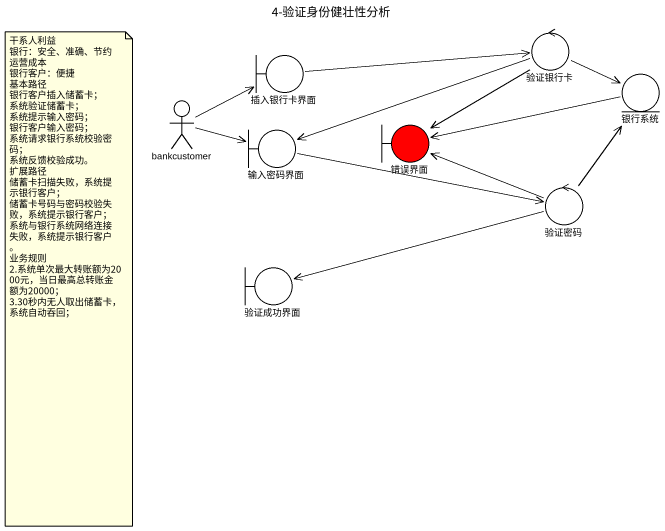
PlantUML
@startuml
title 4-验证身份健壮性分析
boundary 插入银行卡界面
control 验证银行卡
entity 银行系统
actor bankcustomer
boundary 输入密码界面
boundary 错误界面 #FF0000
control 验证密码
boundary 验证成功界面
插入银行卡界面 -right-> 验证银行卡
验证银行卡 -right-> 银行系统
验证银行卡 -left-> 输入密码界面
验证银行卡 --> 错误界面
银行系统 -left-> 错误界面
bankcustomer -right-> 插入银行卡界面
bankcustomer -right-> 输入密码界面
输入密码界面 -right-> 验证密码
验证密码 -up-> 银行系统
验证密码 -left-> 错误界面
验证密码 -left-> 验证成功界面
note as N1
  干系人利益
  银行：安全、准确、节约运营成本
  银行客户：便捷
  基本路径
  银行客户插入储蓄卡；
  系统验证储蓄卡；
  系统提示输入密码；
  银行客户输入密码；
  系统请求银行系统校验密码；
  系统反馈校验成功。
  扩展路径
  储蓄卡扫描失败，系统提示银行客户；
  储蓄卡号码与密码校验失败，系统提示银行客户；
  系统与银行系统网络连接失败，系统提示银行客户。
  业务规则
  2.系统单次最大转账额为2000元，当日最高总转账金额为20000；
  3.30秒内无人取出储蓄卡，系统自动吞回；
end note
@enduml
